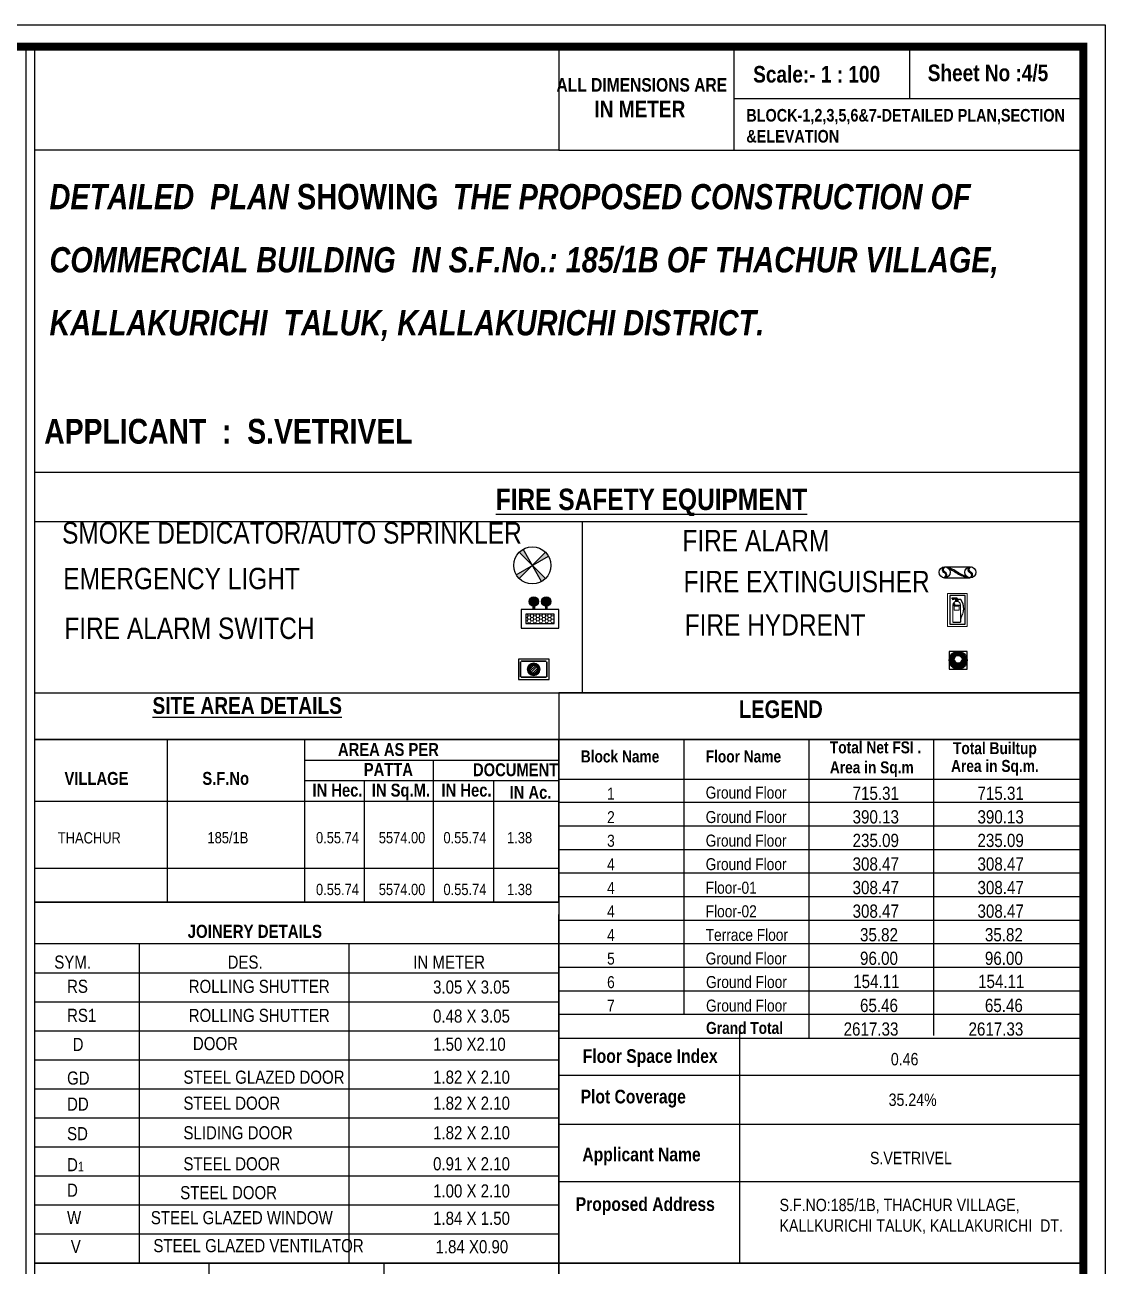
# Model space of a CAD drawing. Header units: metres. Extents: x 3750 to 6203, y 1588 to 3614.
# Drawn here: x 3829.08 to 3868.86, y 1642.02 to 1687.72 of the extents above; entities that cross this region are included whole.
import ezdxf

# ---------------------------------------------------------------- set-up
doc = ezdxf.new("R2010")
doc.units = ezdxf.units.M
doc.layers.add('00', color=7, linetype='Continuous')
doc.layers.add('VPORTS', color=6, linetype='Continuous')
doc.styles.add('style1', font='arialbi.ttf')
doc.styles.add('style2', font='swisscb.ttf')
doc.styles.add('style2a', font='swissc.ttf')

# ---------------------------------------------------------------- blocks, each defined once
blk = doc.blocks.new('auto-sprinkler')
at = {"layer": '00'}
h = blk.add_hatch(color=161, dxfattribs=at)
h.dxf.hatch_style = 1
h.paths.add_polyline_path([(5.82e-14, -1.293e-13), (-0.0750000000000014, 0.1299038105677039, 0.0655434628151658), (-0.106066017177958, 0.1060660171780574)])
h.paths.add_polyline_path([(-1.805e-13, -6.54e-14), (0.1299038105676527, 0.0749999999999943, 0.0655434628153172), (0.1060660171779424, 0.1060660171780148)])
h.paths.add_polyline_path([(0.0749999999999432, -0.1299038105676598, 0.0655434628150144), (0.1060660171778358, -0.1060660171780774), (5.83e-14, -1.293e-13)])
h.paths.add_polyline_path([(-0.129903810567711, -0.0749999999999502, 0.0655434628151658), (-0.1060660171780645, -0.1060660171779068), (-1.804e-13, -6.53e-14)])
at = {"layer": '00', "color": 170}
for points in [[(-0.1060660171781656, -0.1060660171780079), (0.1060660171777663, 0.1060660171778387)], [(0.1060660171777663, -0.1060660171780079), (-0.1060660171778245, 0.106066017177924)], [(0.0749999999999027, -0.1299038105675898), (-0.0749999999999609, 0.1299038105676338)], [(-0.1299038105676409, -0.0749999999999098), (0.1299038105675827, 0.0749999999999538)]]:
    blk.add_lwpolyline(points, dxfattribs=at)
blk.add_circle((-2.91e-14, 2.2e-14), 0.15, dxfattribs=at)
blk = doc.blocks.new('EmerLight')
h = blk.add_hatch(color=1)
edge = h.paths.add_edge_path()
edge.add_arc((0, 12.75), 2.25, 0, 360)
h = blk.add_hatch(color=1)
edge = h.paths.add_edge_path()
edge.add_arc((6, 12.75), 2.25, 0, 360)
at = {"lineweight": 18}
h = blk.add_hatch(dxfattribs=at)
h.set_pattern_fill('HONEY', color=145, scale=7.5, style=0)
h.set_pattern_definition([(0, (-23575.41711731013, -1310.215376773727), (1.40625, 0.8118988124999997), [0.9375, -1.875]), (120, (-23575.41711731013, -1310.215376773727), (-1.406249996927416, 0.8118988178218671), [0.9374999999999996, -1.874999999999999]), (59.99999999999999, (-23575.41711731013, -1310.215376773727), (3.0725816e-09, 1.623797630321865), [-1.875, 0.9375])])
h.paths.add_polyline_path([(-3.75, 2.25), (9.75, 2.25), (9.75, 6.75), (-3.75, 6.75)])
for points in [[(-0.375, 9), (0.375, 9), (0.375, 10.53147008133764, -0.083920216900384), (-0.375, 10.53147008133764)], [(6.375, 10.53147008133764, -0.083920216900384), (5.625, 10.53147008133764), (5.625, 9), (6.375, 9)]]:
    blk.add_hatch(color=171).paths.add_polyline_path(points)
at = {"color": 5}
for points in [[(-6, 0), (12, 0), (12, 9), (-6, 9)], [(-3.75, 2.25), (9.75, 2.25), (9.75, 6.75), (-3.75, 6.75)]]:
    blk.add_lwpolyline(points, close=True, dxfattribs=at)
at = {"color": 171}
for points in [[(-0.375, 10.53147008133766), (-0.375, 9)], [(0.375, 10.53147008133766), (0.375, 9)], [(5.625, 10.53147008133766), (5.625, 9)], [(6.375, 10.53147008133766), (6.375, 9)]]:
    blk.add_lwpolyline(points, dxfattribs=at)
at = {"color": 1}
for centre in [(0, 12.75), (6, 12.75)]:
    blk.add_circle(centre, 2.25, dxfattribs=at)
blk = doc.blocks.new('switch1')
for points in [[(-7.875, 10.34466991411068), (-7.5, 9.96966991411068), (-7.5, 2.030330085889318), (-7.875, 1.655330085889318)], [(7.344669914111362, 10.87500000000051), (6.969669914111362, 10.5), (-6.969669914111362, 10.50000000000051), (-7.344669914111362, 10.875)], [(7.875, 1.655330085889318), (7.5, 2.030330085889318), (7.5, 9.96966991411068), (7.875, 10.34466991411068)], [(-7.344669914111362, 1.124999999999487), (-6.969669914111362, 1.5), (6.969669914111362, 1.499999999999485), (7.344669914111362, 1.125)]]:
    blk.add_hatch(color=254).paths.add_polyline_path(points)
h = blk.add_hatch(color=20)
edge = h.paths.add_edge_path()
edge.add_arc((0, 6), 3.75, 0, 360)
edge = h.paths.add_edge_path(flags=17)
edge.add_arc((0, 6), 2.25, 0, 360)
h = blk.add_hatch()
h.set_pattern_fill('ANSI31', color=1, scale=0.3, style=0)
h.set_pattern_definition([(45, (0, 0), (-0.6735192090801866, 0.6735192090801866), [])])
edge = h.paths.add_edge_path()
edge.add_arc((0, 6), 2.25, 0, 360)
at = {"color": 7, "lineweight": 25}
blk.add_lwpolyline([(-9, 0), (9, 0), (9, 12), (-9, 12)], close=True, dxfattribs=at)
at = {"color": 7, "lineweight": 20}
for points in [[(-7.875, 10.34466991411068), (-7.5, 9.96966991411068), (-7.5, 2.030330085889318), (-7.875, 1.655330085889318)], [(7.344669914111362, 10.87500000000051), (6.969669914111362, 10.5), (-6.969669914111362, 10.50000000000051), (-7.344669914111362, 10.875)], [(7.875, 1.655330085889318), (7.5, 2.030330085889318), (7.5, 9.96966991411068), (7.875, 10.34466991411068)], [(-7.344669914111362, 1.124999999999487), (-6.969669914111362, 1.5), (6.969669914111362, 1.499999999999485), (7.344669914111362, 1.125)]]:
    blk.add_lwpolyline(points, close=True, dxfattribs=at)
at = {"color": 20, "lineweight": 5}
for radius in [3.75, 2.25]:
    blk.add_circle((0, 6), radius, dxfattribs=at)
blk = doc.blocks.new('siern')
blk.add_hatch(color=5).paths.add_polyline_path([(-0.1593222198534196, 4.061119889346909, -0.050918795279975), (-2.084215844903134, 0.0151086477926867, 0.0925672966546958), (-4.033540109677136, -4.074294274310353, -0.0032073073232835), (-4.026732467605971, -4.061119889249931, -0.0483688946395163), (-3.836825126619751, -3.704532133112332, -0.0178884246563004), (-1.736111600250296, -0.1050856800138717, 0.1175623139878069)])
at = {"layer": 'VPORTS', "lineweight": 18}
h = blk.add_hatch(color=20, dxfattribs=at)
edge = h.paths.add_edge_path()
edge.add_arc((-3.003242993894826, 5.125836620620271), 1.15591213153334, 152.305571092109, 342.6944289075761)
edge.add_arc((-1.069537870018141, 4.324869732675344), 0.947658435111645, -16.15980825423901, 151.159808253957, ccw=False)
edge.add_arc((-1.182811693612317, 4.598336933856721), 1.155912131525198, 332.3055710921348, 522.6944289076076)
edge.add_arc((-3.116516817488141, 5.399303821803434), 0.9476584351198534, 163.8401917457499, 331.159808253898, ccw=False)
h = blk.add_hatch(color=20, dxfattribs=at)
edge = h.paths.add_edge_path()
edge.add_arc((-3.003242993894497, -4.598336933864606), 1.155912131531942, 152.3055710922763, 342.6944289077433)
edge.add_arc((-1.069537870018141, -5.399303821805893), 0.947658435111645, -16.15980825423901, 151.159808253957, ccw=False)
edge.add_arc((-1.182811693611987, -5.125836620620876), 1.155912131526594, 332.3055710919675, 522.6944289074403)
edge.add_arc((-3.116516817488947, -4.324869732677806), 0.9476584351170516, 163.8401917461589, 331.1598082543069, ccw=False)
at = {"color": 1}
for points in [[(-4.186054687499563, -4.862086777240619), (-4.186054687499563, 4.862086777240619)], [(0, -4.862086777240619), (0, 4.862086777240619)]]:
    blk.add_lwpolyline(points, dxfattribs=at)
at = {"color": 5}
blk.add_lwpolyline([(-0.1593222198534196, 4.061119889346909, -0.050918795279975), (-2.084215844903134, 0.0151086477926867, 0.0925672966540532), (-4.033540109669047, -4.074294274279964, -0.0196862209365316), (-1.736111600250296, -0.1050856800138717, 0.1175623139878069)], format="xyb", close=True, dxfattribs=at)
at = {"layer": 'VPORTS', "color": 251, "lineweight": 18}
for points in [[(-4.026732467633336, 5.663053665186451, 1.095032819744272), (-1.899656831361426, 4.781990088442399, -0.8950427931265029), (-0.159322219880778, 4.061119889294785, 1.095032819744327), (-2.286397856138135, 4.942183466031565, -0.8950427931261273)], [(-4.026732467633336, -4.061119889302061, 1.095032819744272), (-1.899656831361426, -4.942183466038841, -0.8950427931265029), (-0.159322219880778, -5.663053665186451, 1.095032819744327), (-2.286397856138135, -4.781990088442399, -0.8950427931261273)]]:
    blk.add_lwpolyline(points, format="xyb", close=True, dxfattribs=at)
at = {"layer": 'VPORTS'}
for centre in [(-2.093027343749779, 4.862086777240619), (-2.093027343749779, -4.862086777240619)]:
    blk.add_circle(centre, 2.09302734375, dxfattribs=at)
at = {"layer": 'VPORTS', "lineweight": 18}
blk.add_circle((-2.093027343749779, -4.862086777240619), 2.09302734375, dxfattribs=at)
blk = doc.blocks.new('cylinder1')
for color, points in [(250, [(-7.5, 38.5), (-7.5, 37), (-1.5, 37), (1.819e-12, 37), (1.819e-12, 38.49999999999989)]), (250, [(-1.5, 36.49111867737474), (-1.5, 37), (-7.5, 35.86409997163537), (-7.5, 35.60965931032275), (-6.156004991853456, 35.60965931032275)]), (7, [(-3.582362558996101, 28.5413344918561, 1), (-4.882362558996101, 28.5413344918561, 1)]), (250, [(-1.5, 37), (-1.5, 33), (0, 33), (0, 34), (-0.25, 34), (-0.25, 36), (0, 36), (0, 37)]), (253, [(0.25, 36), (-0.25, 36), (-0.25, 34), (0.25, 34)]), (250, [(1.5, 37), (0, 37), (0, 36), (0.25, 36), (0.25, 34), (0, 34), (0, 33), (1.5, 33)]), (250, [(1.5, 36), (1.5, 35.5), (6.005287903726634, 35.5, -0.3128595630404711), (6, 6.750000000000008), (6, 6.199155247696468, 0.33166186902408), (6.116349988142244, 36)]), (254, [(6, 5.949155247696468), (6, 5.699155247696468), (6.5, 5.699155247696468), (6.5, 7.499999999999996), (6, 7.499999999999996), (6, 7.249999999999996), (6.25, 7.249999999999996), (6.25, 5.949155247696468)])]:
    blk.add_hatch(color=color).paths.add_polyline_path(points)
at = {"lineweight": 25}
for points in [[(-1.5, 36.49111867737474), (-6.156004991853478, 35.60965931032274), (-7.5, 35.60965931032274), (-7.5, 35.86409997163537), (-1.5, 37), (-7.5, 37), (-7.5, 38.5), (1.819e-12, 38.49999999999989), (1.819e-12, 37)], [(-1.5, 37), (1.5, 37), (1.5, 32.80947501931109)], [(-1.5, 32.80947501931109), (-1.5, 37)], [(-1.5, 33), (1.5, 33)], [(0, 36), (0, 37)], [(0, 33), (0, 34)]]:
    blk.add_lwpolyline(points, dxfattribs=at)
at = {"lineweight": 15}
blk.add_lwpolyline([(-6, 27), (6, 27, 0.9999999999999998)], format="xyb", close=True, dxfattribs=at)
for points in [[(-6, 27), (6, 27)], [(-6, 0), (6, 0)], [(6, 13.5), (6, 0)], [(6, 6.75), (6, 0)]]:
    blk.add_lwpolyline(points)
for points in [[(-6, 27), (6, 27), (6, 0), (-6, 0)], [(-4, 19), (-4, 25), (4, 25), (4, 19)]]:
    blk.add_lwpolyline(points, close=True, dxfattribs=at)
at = {"lineweight": 25}
blk.add_lwpolyline([(0.25, 34), (0.25, 36), (-0.25, 36), (-0.25, 34)], close=True, dxfattribs=at)
at = {"lineweight": 20}
blk.add_lwpolyline([(6, 6.75), (6, 6.199155247696468, 0.33166186902408), (6.116349988142244, 36), (1.5, 36), (1.5, 35.5), (6.005287903726638, 35.5, -0.3128595630404712)], format="xyb", close=True, dxfattribs=at)
blk.add_lwpolyline([(6, 5.949155247696468), (6, 5.699155247696468), (6.5, 5.699155247696468), (6.5, 7.499999999999996), (6, 7.499999999999996), (6, 7.249999999999996), (6.25, 7.249999999999996), (6.25, 5.949155247696468)], close=True)
at = {"lineweight": 25}
blk.add_circle((-4.232362558996101, 28.5413344918561), 0.75, dxfattribs=at)
blk.add_circle((-4.232362558996101, 28.5413344918561), 0.65)
blk = doc.blocks.new('cylinderfinal')
at = {"lineweight": 20}
for points in [[(-13.5, -45), (13.5, -45), (13.5, 0), (-13.5, 0)], [(-10.5, -42), (10.5, -42), (10.5, -3.000000000000003), (-10.5, -3)]]:
    blk.add_lwpolyline(points, close=True, dxfattribs=at)
blk.add_lwpolyline([(-10.5, -42), (10.5, -42), (10.5, -3.000000000000003), (-10.5, -3)], close=True)
at = {"lineweight": 15, "xscale": 0.8699999999998906, "yscale": 0.8699999999998906, "zscale": 1.5}
blk.add_blockref('cylinder1', (-0.9169508714730908, -39.34066445374083), dxfattribs=at)
blk = doc.blocks.new('firehose')
for color, points in [(1, [(17.86590924663701, -33.80699138375383, -0.116019250224305), (19.87579712504467, -42.77884124641268, 8.409187339897612), (14.59864054587834, -51.09568462217719), (14.77462580959121, -50.77462580962811, 0.1304771358826283), (16.87429619267437, -42.26563069466236, -8.334124280871839)]), (1, [(14.77462580960812, -50.77462580959722), (16.97056274847867, -52.97056274847321, 1.016121270503578), (-17.69770766127203, -32.71501239939127, 0.1199886114363758), (-17.22691750119171, -41.21855472397618, -1.237160893247075)]), (46, [(11.7215557009913, -56.1764135710655), (11.1782557328388, -55.44013883738443), (13.28999017388378, -53.48312164735034), (14.77462580960855, -50.77462580959764), (16.97056274848546, -52.97056274848), (14.64841727244311, -54.01667111922507)])]:
    blk.add_hatch(color=color).paths.add_polyline_path(points)
at = {"color": 240}
blk.add_lwpolyline([(-36, -72), (36, -72), (36, 0), (-36, 0)], close=True, dxfattribs=at)
at = {"color": 46}
blk.add_lwpolyline([(11.7215557009913, -56.1764135710655), (11.1782557328388, -55.44013883738443), (13.28999017388378, -53.48312164735034), (14.77462580960855, -50.77462580959764), (16.97056274848546, -52.97056274848), (14.64841727244311, -54.01667111922507)], close=True, dxfattribs=at)
at = {"color": 240}
for radius in [36, 33, 30, 27, 24]:
    blk.add_circle((0, -36), radius, dxfattribs=at)
for centre, radius, start, end in [((0, -36), 21, 341.1675392881562, 315.0000000001473), ((0, -36), 18, 6.997948917371504, 339.6294282853439), ((-0.2015950538298057, -42.56555608450435), 20.07852502711841, 328.7873606831993, 150.6199113101466), ((-0.2015950538298057, -42.56555608450435), 17.0785250271184, 331.2710783775393, 175.476322851673)]:
    blk.add_arc(centre, radius, start, end, dxfattribs=at)

msp = doc.modelspace()

# ---------------------------------------------------------------- linework, layer by layer
for p, q in [((3849.610243316688, 1663.12505475207), (3849.610243316688, 1669.414709280547)), ((3829.432855981855, 1655.413349244653), (3848.742533107812, 1655.413349244653)), ((3848.74309358517, 1655.413349244653), (3829.433136220533, 1655.413349244653)), ((3829.433136220531, 1655.413349244653), (3848.74309358517, 1655.413349244653)), ((3829.433136220533, 1654.959622364685), (3829.433136220533, 1642.12775378859)), ((3848.74309358517, 1642.12775378859), (3848.74309358517, 1654.959622364685)), ((3829.433136220531, 1653.890622364686), (3848.74309358517, 1653.890622364686)), ((3833.294847454779, 1642.12775378859), (3833.29484745478, 1653.890622364686)), ((3841.018830400638, 1642.12775378859), (3841.018830400638, 1653.890622364686)), ((3829.433136220531, 1652.821622364686), (3848.74309358517, 1652.821622364686)), ((3829.433136220531, 1651.752622364686), (3848.74309358517, 1651.752622364686)), ((3829.433136220531, 1650.683622364686), (3848.74309358517, 1650.683622364686)), ((3829.433136220531, 1649.614622364685), (3848.74309358517, 1649.614622364685)), ((3829.433136220531, 1648.545622364686), (3848.74309358517, 1648.545622364686)), ((3829.433136220531, 1647.476622364686), (3848.74309358517, 1647.476622364686)), ((3829.433136220531, 1646.407622364686), (3848.74309358517, 1646.407622364686)), ((3829.433136220531, 1645.338622364686), (3848.74309358517, 1645.338622364686)), ((3829.433136220531, 1644.269622364686), (3848.74309358517, 1644.269622364686)), ((3829.433136220531, 1643.200622364686), (3848.74309358517, 1643.200622364686)), ((3829.433136220533, 1642.12775378859), (3848.74309358517, 1642.12775378859)), ((3835.869788675413, 1632.468941500224), (3835.869788675413, 1642.12775378859)), ((3842.306441130291, 1632.468941500224), (3842.306441130291, 1642.12775378859)), ((3855.349131630968, 1642.12775378859), (3868.053050949807, 1642.12775378859))]:
    msp.add_line(p, q)
at = {"ltscale": 0.01}
for p, q in [((3848.74281334649, 1661.408993513487), (3848.74281334649, 1651.274638426005)), ((3868.053050949807, 1661.408993513487), (3848.74281334649, 1661.408993513487)), ((3853.34149624409, 1661.408993513487), (3853.34149624409, 1651.275631608427)), ((3857.940179141691, 1661.408993513487), (3857.940179141691, 1650.406027070235)), ((3862.53886203929, 1661.408993513487), (3862.53886203929, 1650.503362045846)), ((3868.053050949807, 1651.274638426005), (3868.053050949807, 1661.408993513487)), ((3868.053050949807, 1659.084195168552), (3848.74281334649, 1659.084195168552)), ((3868.053050949807, 1658.216576995204), (3848.74281334649, 1658.216576995204)), ((3868.053050949807, 1657.348958821857), (3848.74281334649, 1657.348958821857)), ((3868.053050949807, 1656.481340648509), (3848.74281334649, 1656.481340648509)), ((3868.053050949807, 1655.613722475163), (3848.74281334649, 1655.613722475163)), ((3868.053050949807, 1654.746104301816), (3848.74281334649, 1654.746104301816)), ((3868.053050949807, 1653.878486128468), (3848.74281334649, 1653.878486128468)), ((3868.053050949807, 1653.010867955121), (3848.74281334649, 1653.010867955121)), ((3868.053050949807, 1652.143249781774), (3848.74281334649, 1652.143249781774)), ((3868.053050949807, 1651.275631608427), (3848.74281334649, 1651.275631608427)), ((3848.74281334649, 1650.406027070235), (3868.053050949807, 1650.406027070235)), ((3855.398730963528, 1650.637464052944), (3855.398730963528, 1642.12775378859))]:
    msp.add_line(p, q, dxfattribs=at)
for points in [[(3750.254882506671, 1603.828065971189), (3750.254882506671, 1687.717815971189), (3868.857632506671, 1687.717815971189), (3868.857632506671, 1603.828065971189)], [(3750.254882506671, 1687.717691373953), (3868.857632506671, 1687.717566776717), (3868.857632506671, 1603.828065971189), (3750.254882506671, 1603.828190568425)], [(3848.744194913537, 1683.104568035189), (3868.053050949807, 1683.104568035189), (3868.053050949807, 1686.912985219856), (3848.744194913537, 1686.912985219846)], [(3829.433136220531, 1663.12505475207), (3868.053050949807, 1663.12505475207), (3868.053050949807, 1671.240106475589), (3829.433136220531, 1671.240106475589)], [(3868.053050949807, 1663.12505475207), (3848.74309358517, 1663.12505475207), (3848.74309358517, 1642.12775378859), (3868.053050949807, 1642.12775378859)], [(3868.053050949807, 1663.12505475207), (3848.74309358517, 1663.12505475207), (3848.74309358517, 1642.12775378859), (3868.053050949807, 1642.12775378859)], [(3848.74281334649, 1661.408993513487), (3829.432855981855, 1661.408993513487), (3829.432855981855, 1655.425113086344), (3848.74281334649, 1655.425113086344)], [(3848.74309358517, 1642.12775378859), (3829.433136220531, 1642.12775378859), (3829.433136220531, 1632.468941500224), (3848.74309358517, 1632.468941500224)], [(3848.74309358517, 1642.12775378859), (3829.433136220531, 1642.12775378859), (3829.433136220531, 1622.810129211859), (3848.74309358517, 1622.810129211859)], [(3868.053050949807, 1642.12775378859), (3848.74309358517, 1642.12775378859), (3848.74309358517, 1622.810129211859), (3868.053050949807, 1622.810129211859)]]:
    msp.add_lwpolyline(points, close=True)
at = {"const_width": 0.3035954407884729}
msp.add_lwpolyline([(3751.05946406353, 1604.632772125284), (3868.053050949807, 1604.632647528048), (3868.053050949807, 1686.912985219856), (3751.05946406353, 1686.913109817092)], close=True, dxfattribs=at)
for points in [[(3829.11130359779, 1686.912985219856), (3829.11130359779, 1604.632647528048)], [(3829.433136220531, 1686.912985219856), (3829.433136220531, 1604.632647528048)], [(3848.744194913537, 1686.912985219852), (3848.744194913537, 1683.104568035189)], [(3855.180847368416, 1686.912985219852), (3855.180847368416, 1683.104568035189)], [(3861.652899457862, 1686.912985219854), (3861.652899457862, 1685.008776627521)], [(3855.180847368416, 1685.008776627521), (3868.053050949807, 1685.008776627521)], [(3848.744194913537, 1683.104568035189), (3829.433136220531, 1683.104568035189)], [(3868.053050949807, 1669.414709280547), (3829.433136220531, 1669.414709280547)], [(3829.433136220531, 1663.12505475207), (3868.053050949807, 1663.12505475207)], [(3829.433136220531, 1663.12505475207), (3868.053050949807, 1663.12505475207)], [(3848.74309358517, 1663.12505475207), (3868.053050949807, 1663.12505475207), (3868.053050949807, 1642.12775378859), (3848.74309358517, 1642.12775378859)], [(3855.46516155706, 1663.12505475207), (3868.053050949807, 1663.12505475207)], [(3829.432855981855, 1661.408993513487), (3848.742546326208, 1661.408993513487)], [(3834.31616391174, 1661.408993513487), (3834.31616391174, 1655.437411911206)], [(3839.37166551745, 1661.408993513487), (3839.37166551745, 1655.437411911206)], [(3848.74281334649, 1661.408993513487), (3868.053050949807, 1661.408993513487)], [(3839.37166551745, 1660.649873983307), (3848.742533107812, 1660.649873983307)], [(3844.109126418252, 1660.649873983307), (3844.109126418252, 1655.437411911206)], [(3848.74309358517, 1660.400330795881), (3848.74309358517, 1642.12775378859)], [(3839.37166551745, 1659.891081595537), (3848.742533107812, 1659.891081595537)], [(3841.577618338556, 1659.891081595537), (3841.577618338556, 1655.437411911206)], [(3846.33583444837, 1659.891081595537), (3846.33583444837, 1655.437411911206)], [(3848.74281334649, 1659.951813341899), (3868.053050949807, 1659.951813341899)], [(3829.432855981855, 1659.132289207768), (3848.742533107812, 1659.132289207768)], [(3829.432855981855, 1656.668498794417), (3848.742533107812, 1656.668498794417)], [(3848.74309358517, 1649.047245040003), (3868.053050949807, 1649.047245040003)], [(3848.74309358517, 1647.245103828196), (3868.053050949807, 1647.245103828196)], [(3848.74309358517, 1645.132542424862), (3868.053050949807, 1645.132542424862)], [(3829.433136220531, 1642.12775378859), (3848.74309358517, 1642.12775378859)], [(3848.74309358517, 1642.12775378859), (3848.74309358517, 1622.810129211859)]]:
    msp.add_lwpolyline(points)

# ---------------------------------------------------------------- block references
for name, p, xscale, yscale, zscale in [('auto-sprinkler', (3847.766408593363, 1667.815945073705), 4.553931611827088, 4.553931611827088, 4.553931611827088), ('cylinderfinal', (3863.41845983755, 1666.782894648278), 0.0269392430909228, 0.0269392430909228, 0.0269392430909228), ('EmerLight', (3847.815335952315, 1665.504355719945), 0.0768102385652278, 0.0768102385652278, 0.0768102385652278), ('switch1', (3847.815335952315, 1663.61533332831), 0.0626170423084965, 0.0626170423084965, 0.0626170423084965)]:
    msp.add_blockref(name, p, dxfattribs=dict(xscale=xscale, yscale=yscale, zscale=zscale))
for name, p, xscale, yscale, zscale, rotation in [('siern', (3863.41845983755, 1667.358424150325), 0.0974042880353961, 0.0974042880353961, 0.0974042880353961, 270), ('firehose', (3863.441805159799, 1663.994514868415), 0.0091294943988104, 0.0091294943988104, 0.0091294943988104, 180)]:
    msp.add_blockref(name, p, dxfattribs=dict(xscale=xscale, yscale=yscale, zscale=zscale, rotation=rotation))

# ---------------------------------------------------------------- texts
at = {"ltscale": 2, "style": 'style2'}
for s, p in [('Scale:- 1 : 100', (3855.897780472895, 1685.5925131213)), ('Sheet No :4/5 ', (3862.324481017712, 1685.643499266485))]:
    msp.add_text(s, height=0.6114819832135323, dxfattribs=at).set_placement(p)
at = {"ltscale": 2, "insert": (3840.659643187914, 1685.758056931865), "char_height": 0.6114819832135323, "width": 22.58400252211151, "attachment_point": 1, "style": 'style2'}
msp.add_mtext('{\\H0.81967x;\\W8.34608;      \\W1;ALL DIMENSIONS ARE\\P\\H1.22x;\\W9.44437;     } IN METER ', dxfattribs=at)
at = {"attachment_point": 1}
for s, insert, char_height, width, style in [('BLOCK-1,2,3,5,6&7-DETAILED PLAN,SECTION\\P&ELEVATION', (3855.644786754515, 1684.619674794584), 0.4631884057971014, 16.85092840621051, 'style2'), ('SMOKE DEDICATOR/AUTO SPRINKLER', (3830.449505653638, 1669.405954477798), 0.7869193825237221, 21.92311398931295, 'style2a'), ('FIRE ALARM', (3853.290133914434, 1669.121904502931), 0.7869193825237221, 21.92311398931295, 'style2a'), ('EMERGENCY LIGHT', (3830.491058227636, 1667.726177105511), 0.7869193825237221, 21.92311398931295, 'style2a'), ('FIRE EXTINGUISHER', (3853.331686488431, 1667.615654037955), 0.7869193825237221, 14.81026733574537, 'style2a'), ('FIRE ALARM SWITCH', (3830.532610801631, 1665.894862017696), 0.7869193825237221, 21.92311398931295, 'style2a'), ('FIRE HYDRENT', (3853.373239062428, 1666.019713071281), 0.7869193825237221, 21.92311398931295, 'style2a'), ('LEGEND ', (3855.37079401316, 1662.844994098364), 0.6467449835046173, 17.58630855834261, 'style2'), ('Total Net FSI .  Area in Sq.m', (3858.720605257974, 1661.336924493328), 0.4408760531717123, 4.253851933967087, 'style2'), ('1', (3850.518379894655, 1659.635170753263), 0.4408760531717123, 6.789946064938367, 'style2a'), ('2', (3850.518379894655, 1658.767552579915), 0.4408760531717123, 6.789946064938367, 'style2a'), ('3', (3850.518379894655, 1657.899934406568), 0.4408760531717123, 6.789946064938367, 'style2a'), ('4', (3850.518379894655, 1657.032316233221), 0.4408760531717123, 6.789946064938367, 'style2a'), ('4', (3850.518379894655, 1656.164698059874), 0.4408760531717123, 6.789946064938367, 'style2a'), ('4', (3850.518379894655, 1655.297079886527), 0.4408760531717123, 6.789946064938367, 'style2a'), ('4', (3850.518379894655, 1654.42946171318), 0.4408760531717123, 6.789946064938367, 'style2a'), ('5', (3850.518379894655, 1653.560850357411), 0.4408760531717123, 6.789946064938367, 'style2a'), ('6', (3850.518379894655, 1652.693232184063), 0.4408760531717123, 6.789946064938367, 'style2a'), ('7', (3850.518379894655, 1651.825614010716), 0.4408760531717123, 6.789946064938367, 'style2a'), (' S.VETRIVEL', (3860.053615528829, 1646.226399649727), 0.4553931611827096, 11.18444843224405, 'style2a'), ('{\\fSwis721 Cn BT|b0|i0|c0|p34;S.F.NO:185/1B, THACHUR VILLAGE, KALLKURICHI TALUK, KALLAKURICHI  DT.}', (3856.868602517564, 1644.498033019375), 0.4553931611827096, 11.18444843224405, 'style1')]:
    msp.add_mtext(s, dxfattribs=dict(at, insert=insert, char_height=char_height, width=width, style=style))
for s, insert, char_height, width, attachment_point, line_spacing_factor, style in [('{\\fSwis721 Cn BT|b1|i1|c0|p34;\\H1.11392x;DETAILED  PLAN \\fSwis721 Cn BT|b1|i0|c0|p34;SHOWING\\H0.89773x;  \\fSwis721 Cn BT|b1|i1|c0|p34;\\H1.11111x;THE PROPOSED CONSTRUCTION OF COMMERCIAL BUILDING  IN S.F.No.: 185/1B OF THACHUR VILLAGE, KALLAKURICHI  TALUK, KALLAKURICHI DISTRICT.        \\H0.9x;      \\H1.11111x; }                ', (3829.987197477983, 1681.858003641682), 0.8348874621683005, 38.06585347182386, 1, 1.5, 'style2a'), ('APPLICANT  :  S.VETRIVEL', (3829.793407760721, 1673.209394820941), 0.9107863223654192, 38.25791708291321, 1, 1.5, 'style2'), ('AREA AS PER', (3840.609547734479, 1661.275752245012), 0.4744497063622983, 11.75299055356902, 1, 1.5, 'style2'), ('Total Builtup Area in Sq.m.', (3864.797145306003, 1661.307435184136), 0.4408760531717123, 3.527244717582056, 2, 0.8891840544732293, 'style2'), ('PATTA', (3841.558854338849, 1660.538467307412), 0.4744497063622983, 11.75299055356902, 1, 1.5, 'style2'), ('DOCUMENT', (3845.579694047025, 1660.529586582067), 0.4744497063622983, 11.75299055356902, 1, 1.5, 'style2'), ('VILLAGE', (3830.539506886644, 1660.211241732454), 0.4744497063622983, 11.75299055356902, 1, 1.5, 'style2'), ('S.F.No', (3835.614171489244, 1660.211241732454), 0.4744497063622983, 11.75299055356902, 1, 1.5, 'style2'), ('IN Hec.', (3839.669534522391, 1659.778570044806), 0.4744497063622983, 11.75299055356902, 1, 1.5, 'style2'), ('IN Sq.M.', (3841.853551832898, 1659.778570044806), 0.4744497063622983, 11.75299055356902, 1, 1.5, 'style2'), ('IN Hec.', (3844.420969955947, 1659.778570044806), 0.4744497063622983, 11.75299055356902, 1, 1.5, 'style2'), ('IN Ac.', (3846.927815640128, 1659.698686076103), 0.4744497063622983, 11.75299055356902, 1, 1.5, 'style2'), ('THACHUR', (3830.294853147427, 1657.992942639941), 0.4140707066349166, 10.68928554993288, 1, 1.5, 'style2a'), ('185/1B', (3835.803292757081, 1657.999171264394), 0.4140707066349166, 10.68928554993288, 1, 1.5, 'style2a'), ('0.55.74', (3839.799066456339, 1657.999171264394), 0.4140707066349166, 10.68928554993288, 1, 1.5, 'style2a'), ('5574.00', (3842.111633376863, 1657.999171264394), 0.4140707066349166, 10.68928554993288, 1, 1.5, 'style2a'), ('0.55.74', (3844.492537243811, 1657.999171264394), 0.4140707066349166, 10.68928554993288, 1, 1.5, 'style2a'), ('1.38', (3846.834430517203, 1657.999171264394), 0.4140707066349166, 10.68928554993288, 1, 1.5, 'style2a'), ('0.55.74', (3839.799066456339, 1656.093066246876), 0.4140707066349166, 10.68928554993288, 1, 1.5, 'style2a'), ('5574.00', (3842.111633376863, 1656.093066246876), 0.4140707066349166, 10.68928554993288, 1, 1.5, 'style2a'), ('0.55.74', (3844.492537243811, 1656.093066246876), 0.4140707066349166, 10.68928554993288, 1, 1.5, 'style2a'), ('1.38', (3846.834430517203, 1656.093066246876), 0.4140707066349166, 10.68928554993288, 1, 1.5, 'style2a')]:
    msp.add_mtext(s, dxfattribs=dict(insert=insert, char_height=char_height, width=width, attachment_point=attachment_point, line_spacing_factor=line_spacing_factor, style=style))
for s, width, gutter_width, insert, char_height, style in [('{\\LFIRE SAFETY EQUIPMENT}', 1268.236329298114, 27.32358967096256, (3846.417347121234, 1670.641170344932), 0.7869193825237221, 'style2'), ('{\\LSITE AREA DETAILS}', 933.625095184124, 20.11453892149776, (3833.778898196753, 1662.966940018783), 0.6159476033377307, 'style2'), ('JOINERY DETAILS', 933.625095184124, 20.11453892149776, (3835.073216809978, 1654.584283739847), 0.4827489341159465, 'style2'), ('SYM.', 933.625095184124, 20.11453892149776, (3830.164157715064, 1653.452412798244), 0.4827489341159465, 'style2a'), ('DES.', 933.625095184124, 20.11453892149776, (3836.544708452083, 1653.452412798244), 0.4827489341159465, 'style2a'), ('IN METER', 933.625095184124, 20.11453892149776, (3843.380642975279, 1653.452412798244), 0.4827489341159465, 'style2a'), ('RS', 1.335511288693192, 20.11453892149776, (3830.633198058833, 1652.561834145564), 0.4827489341159465, 'style2a'), ('ROLLING SHUTTER', 8.909917524207845, 20.11453892149776, (3835.112595791296, 1652.558236841864), 0.4827489341159465, 'style2a'), ('3.05 X 3.05', 14.30896983820793, 20.11453892149776, (3844.111037075346, 1652.533783924717), 0.4827489341159465, 'style2a'), ('RS1', 1.335511288693192, 20.11453892149776, (3830.633198058833, 1651.492834145565), 0.4827489341159465, 'style2a'), ('ROLLING SHUTTER', 8.909917524207845, 20.11453892149776, (3835.112595791296, 1651.489236841864), 0.4827489341159465, 'style2a'), ('0.48 X 3.05', 14.30896983820793, 20.11453892149776, (3844.111037075346, 1651.464783924717), 0.4827489341159465, 'style2a'), ('D', 1.335511288693192, 20.11453892149776, (3830.839692020529, 1650.4220990834), 0.4827489341159465, 'style2a'), (' DOOR', 8.909917524207845, 20.11453892149776, (3835.112595791296, 1650.452890354742), 0.4827489341159465, 'style2a'), ('1.50 X2.10', 14.30896983820793, 20.11453892149776, (3844.111037075346, 1650.428437437594), 0.4827489341159465, 'style2a'), ('GD', 1.135270479404359, 20.11453892149776, (3830.633532875256, 1649.182910705147), 0.4827489341159465, 'style2a'), ('STEEL GLAZED DOOR', 6.768391083971612, 20.11453892149776, (3834.919138779672, 1649.215548410588), 0.4827489341159465, 'style2a'), ('1.82 X 2.10', 14.49401381412599, 20.11453892149776, (3844.111371891765, 1649.215548410588), 0.4827489341159465, 'style2a'), ('DD', 1.135270479404359, 20.11453892149776, (3830.633532875256, 1648.22566795415), 0.4827489341159465, 'style2a'), ('STEEL DOOR', 4.304366061960029, 20.11453892149776, (3834.919138779672, 1648.258305659591), 0.4827489341159465, 'style2a'), ('1.82 X 2.10', 14.49401381412599, 20.11453892149776, (3844.111371891765, 1648.258305659591), 0.4827489341159465, 'style2a'), ('SD', 1.135270479404359, 20.11453892149776, (3830.633532875256, 1647.137007724749), 0.4827489341159465, 'style2a'), ('SLIDING DOOR', 4.304366061960029, 20.11453892149776, (3834.919138779672, 1647.169645430189), 0.4827489341159465, 'style2a'), ('1.82 X 2.10', 14.49401381412599, 20.11453892149776, (3844.111371891765, 1647.169645430189), 0.4827489341159465, 'style2a'), ('D{\\H0.72052x;1}', 1.135270479404359, 20.11453892149776, (3830.633532875256, 1645.993918733478), 0.4827489341159465, 'style2a'), ('STEEL DOOR', 4.304366061960029, 20.11453892149776, (3834.919138779672, 1646.02655643892), 0.4827489341159465, 'style2a'), ('0.91 X 2.10', 14.49401381412599, 20.11453892149776, (3844.111371891765, 1646.02655643892), 0.4827489341159465, 'style2a'), ('D', 1.335511288693192, 20.11453892149776, (3830.633532875256, 1645.055258480232), 0.4827489341159465, 'style2a'), ('STEEL DOOR', 8.909917524207845, 20.11453892149776, (3834.799758447868, 1644.964539633048), 0.4827489341159465, 'style2a'), ('1.00 X 2.10', 14.30896983820793, 20.11453892149776, (3844.111371891765, 1645.027208259385), 0.4827489341159465, 'style2a'), ('W', 1.335511288693192, 20.11453892149776, (3830.633532875256, 1644.047629573235), 0.4827489341159465, 'style2a'), ('STEEL GLAZED WINDOW', 8.909917524207845, 20.11453892149776, (3833.718778311764, 1644.044032269535), 0.4827489341159465, 'style2a'), ('1.84 X 1.50', 14.30896983820793, 20.11453892149776, (3844.111371891765, 1644.019579352389), 0.4827489341159465, 'style2a'), ('STEEL GLAZED VENTILATOR', 8.909917524207845, 20.11453892149776, (3833.811705351258, 1643.014234223348), 0.4827489341159465, 'style2a'), ('1.84 X0.90', 14.30896983820793, 20.11453892149776, (3844.201232380525, 1642.973982650218), 0.4827489341159465, 'style2a'), ('V', 1.135270479404359, 20.11453892149776, (3830.770358559288, 1642.979128746928), 0.4827489341159465, 'style2a')]:
    msp.add_mtext_dynamic_manual_height_columns(s, width=width, gutter_width=gutter_width, heights=[0], dxfattribs=dict(at, insert=insert, char_height=char_height, style=style))
at = {"attachment_point": 7}
for s, insert, char_height, style in [('Block Name', (3849.549792693636, 1660.555901031436), 0.4408760531717123, 'style2'), ('Floor Name', (3854.148475591237, 1660.555901031436), 0.4408760531717123, 'style2'), ('Ground Floor', (3854.148475591237, 1659.225119854192), 0.4408760531717123, 'style2a'), ('715.31', (3859.557434682404, 1659.175687166647), 0.4870428023981662, 'style2a'), ('715.31', (3864.156117580004, 1659.175687166647), 0.4870428023981662, 'style2a'), ('Ground Floor', (3854.148475591237, 1658.324980466131), 0.4408760531717123, 'style2a'), ('390.13', (3859.557434682404, 1658.3080689933), 0.4870428023981662, 'style2a'), ('390.13', (3864.156117580004, 1658.3080689933), 0.4870428023981662, 'style2a'), ('Ground Floor', (3854.148475591237, 1657.457362292785), 0.4408760531717123, 'style2a'), ('235.09', (3859.557434682404, 1657.440450819953), 0.4870428023981662, 'style2a'), ('235.09', (3864.156117580004, 1657.440450819953), 0.4870428023981662, 'style2a'), ('Ground Floor', (3854.148475591237, 1656.589744119437), 0.4408760531717123, 'style2a'), ('308.47', (3859.557434682404, 1656.572832646606), 0.4870428023981662, 'style2a'), ('308.47', (3864.156117580004, 1656.572832646606), 0.4870428023981662, 'style2a'), ('Floor-01', (3854.148475591237, 1655.72212594609), 0.4408760531717123, 'style2a'), ('308.47', (3859.557434682404, 1655.705214473259), 0.4870428023981662, 'style2a'), ('308.47', (3864.156117580004, 1655.705214473259), 0.4870428023981662, 'style2a'), ('Floor-02', (3854.148475591237, 1654.854507772743), 0.4408760531717123, 'style2a'), ('308.47', (3859.557434682404, 1654.837596299911), 0.4870428023981662, 'style2a'), ('308.47', (3864.156117580004, 1654.837596299911), 0.4870428023981662, 'style2a'), ('Terrace Floor', (3854.148475591237, 1653.986889599396), 0.4408760531717123, 'style2a'), ('35.82', (3859.831207352142, 1653.968984944142), 0.4870428023981662, 'style2a'), ('35.82', (3864.429890249743, 1653.968984944142), 0.4870428023981662, 'style2a'), ('Ground Floor', (3854.148475591237, 1653.118278243626), 0.4408760531717123, 'style2a'), ('96.00', (3859.831207352142, 1653.101366770794), 0.4870428023981662, 'style2a'), ('96.00', (3864.429890249743, 1653.101366770794), 0.4870428023981662, 'style2a'), ('Ground Floor', (3854.162100114614, 1652.250660070279), 0.4408760531717123, 'style2a'), ('154.11', (3859.579368977121, 1652.249450676934), 0.4870428023981662, 'style2a'), ('154.11', (3864.178051874718, 1652.249450676934), 0.4870428023981662, 'style2a'), ('Ground Floor', (3854.162100114614, 1651.383041896932), 0.4408760531717123, 'style2a'), ('65.46', (3859.831207352142, 1651.3661304241), 0.4870428023981662, 'style2a'), ('65.46', (3864.429890249743, 1651.3661304241), 0.4870428023981662, 'style2a'), ('Grand Total', (3854.162100114614, 1650.560764593288), 0.4408760531717123, 'style2'), ('2617.33', (3859.227279070339, 1650.496525885908), 0.4870428023981662, 'style2a'), ('2617.33', (3863.825961967938, 1650.496525885908), 0.4870428023981662, 'style2a'), ('Floor Space Index', (3849.622481193613, 1649.348487063761), 0.5030800829842331, 'style2'), ('0.46', (3860.966356761465, 1649.403773139866), 0.4553931611827096, 'style2a'), ('Plot Coverage', (3849.543345542713, 1647.854165643695), 0.5030800829842331, 'style2'), ('35.24%', (3860.884452347671, 1647.907914869643), 0.4553931611827096, 'style2a'), ('Applicant Name', (3849.608435587188, 1645.728105949237), 0.5030800829842331, 'style2'), ('Proposed Address', (3849.362706375675, 1643.898431440682), 0.5030800829842331, 'style2')]:
    msp.add_mtext(s, dxfattribs=dict(at, insert=insert, char_height=char_height, style=style))

doc.saveas('drawing.dxf')
